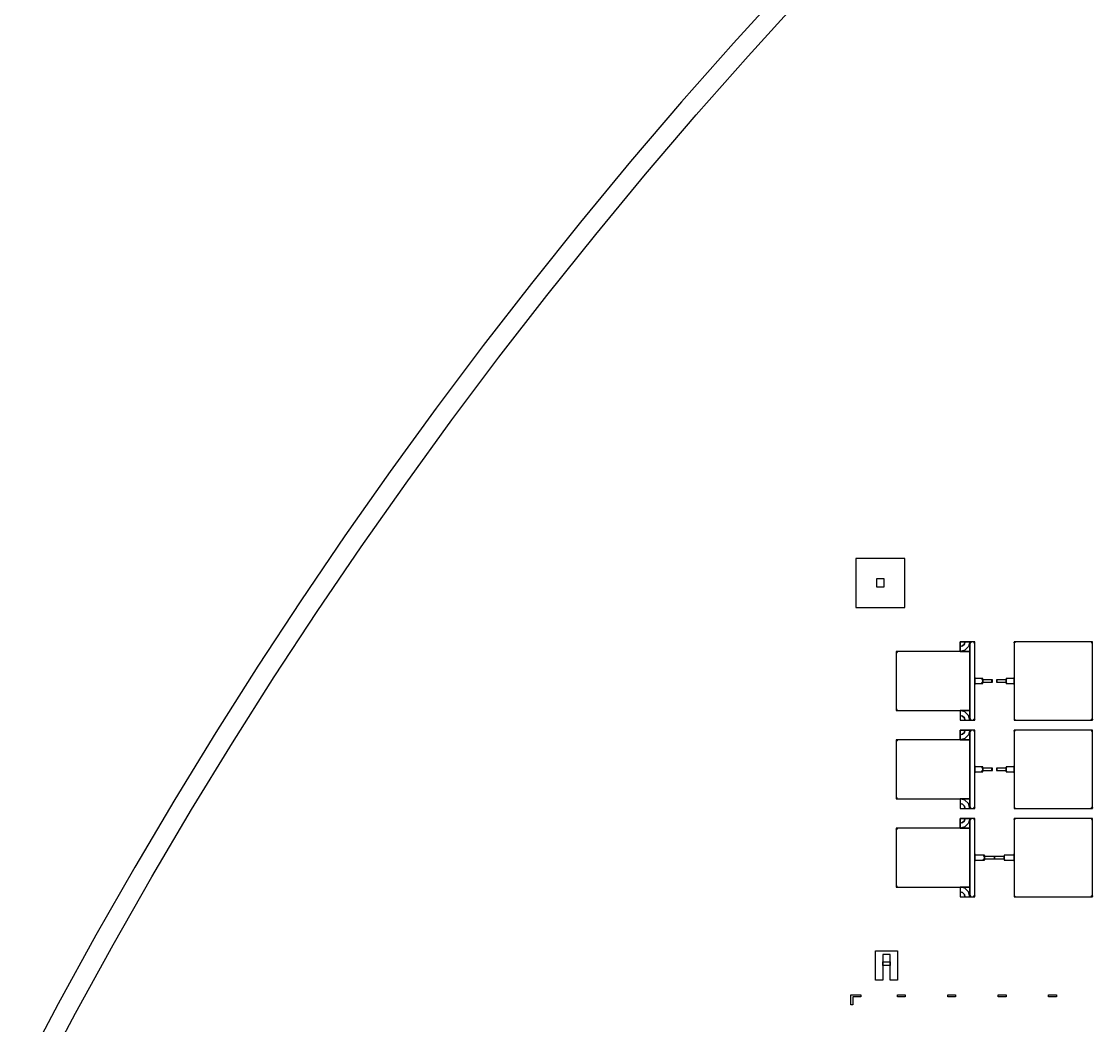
# Model space of a CAD drawing. Extents: x -50899 to 50899, y -48295 to 50898.
# Drawn here: x -45176 to -34262, y 23938 to 34172 of the extents above; entities that cross this region are included whole.
import ezdxf

# ---------------------------------------------------------------- set-up
doc = ezdxf.new("R2010")
doc.units = 0

# ---------------------------------------------------------------- blocks, each defined once
blk = doc.blocks.new('A')
for points in [[(-50, 52850), (-50, 52350), (450, 52350), (450, 52850), (-50, 52850)], [(160, 52640), (160, 52560), (240, 52560), (240, 52640), (160, 52640)], [(1112, 51900), (1112, 52000), (1012, 52000), (1012, 51900), (1112, 51900)], [(1112, 52000), (1099, 51950), (1062, 51913), (1012, 51900), (1012, 51950), (1038, 51957), (1056, 51975), (1062, 52000), (1112, 52000)], [(1062, 52000), (1056, 51975), (1038, 51957), (1012, 51950), (1012, 52000), (1012, 52000), (1012, 52000), (1012, 52000), (1062, 52000)], [(1162, 52000), (1112, 52000), (1112, 51200), (1162, 51200), (1162, 52000)], [(1112, 52000), (1112, 51990), (1122, 51990), (1122, 52000), (1112, 52000)], [(1112, 51990), (1114, 51995), (1118, 51999), (1122, 52000), (1122, 51995), (1120, 51994), (1118, 51992), (1118, 51990), (1112, 51990)], [(1118, 51990), (1118, 51992), (1120, 51994), (1122, 51995), (1122, 51990), (1122, 51990), (1122, 51990), (1122, 51990), (1118, 51990)], [(1152, 52000), (1152, 51990), (1162, 51990), (1162, 52000), (1152, 52000)], [(1162, 51990), (1161, 51995), (1158, 51999), (1152, 52000), (1152, 51995), (1155, 51994), (1157, 51992), (1158, 51990), (1162, 51990)], [(1158, 51990), (1157, 51992), (1155, 51994), (1152, 51995), (1152, 51990), (1152, 51990), (1152, 51990), (1152, 51990), (1158, 51990)], [(1562, 51200), (2362, 51200), (2362, 52000), (1562, 52000), (1562, 51200)], [(1562, 52000), (1562, 51990), (1572, 51990), (1572, 52000), (1562, 52000)], [(1562, 51990), (1564, 51995), (1568, 51999), (1572, 52000), (1572, 51995), (1570, 51994), (1568, 51992), (1568, 51990), (1562, 51990)], [(1568, 51990), (1568, 51992), (1570, 51994), (1572, 51995), (1572, 51990), (1572, 51990), (1572, 51990), (1572, 51990), (1568, 51990)], [(2352, 52000), (2352, 51990), (2362, 51990), (2362, 52000), (2352, 52000)], [(2362, 51990), (2361, 51995), (2358, 51999), (2352, 52000), (2352, 51995), (2355, 51994), (2357, 51992), (2358, 51990), (2362, 51990)], [(2358, 51990), (2357, 51992), (2355, 51994), (2352, 51995), (2352, 51990), (2352, 51990), (2352, 51990), (2352, 51990), (2358, 51990)], [(1112, 51900), (362, 51900), (362, 51300), (1112, 51300), (1112, 51900)], [(362, 51900), (362, 51890), (372, 51890), (372, 51900), (362, 51900)], [(362, 51890), (364, 51895), (368, 51899), (372, 51900), (372, 51895), (370, 51894), (368, 51892), (368, 51890), (362, 51890)], [(368, 51890), (368, 51892), (370, 51894), (372, 51895), (372, 51890), (372, 51890), (372, 51890), (372, 51890), (368, 51890)], [(1168, 51625), (1168, 51630), (1162, 51630), (1162, 51625), (1168, 51625)], [(1162, 51630), (1163, 51628), (1165, 51626), (1168, 51625), (1168, 51628), (1166, 51628), (1165, 51629), (1165, 51630), (1162, 51630)], [(1243, 51625), (1162, 51625), (1162, 51575), (1243, 51575), (1243, 51625)], [(1165, 51630), (1165, 51629), (1166, 51628), (1168, 51628), (1168, 51630), (1168, 51630), (1168, 51630), (1168, 51630), (1165, 51630)], [(1233, 51625), (1233, 51615), (1243, 51615), (1243, 51625), (1233, 51625)], [(1243, 51615), (1242, 51620), (1238, 51624), (1233, 51625), (1233, 51620), (1236, 51619), (1237, 51618), (1238, 51615), (1243, 51615)], [(1238, 51615), (1237, 51618), (1236, 51619), (1233, 51620), (1233, 51615), (1233, 51615), (1233, 51615), (1233, 51615), (1238, 51615)], [(1482, 51575), (1562, 51575), (1562, 51625), (1482, 51625), (1482, 51575)], [(1482, 51625), (1482, 51620), (1487, 51620), (1487, 51625), (1482, 51625)], [(1482, 51620), (1483, 51622), (1484, 51624), (1487, 51625), (1487, 51622), (1486, 51622), (1485, 51621), (1484, 51620), (1482, 51620)], [(1484, 51620), (1485, 51621), (1486, 51622), (1487, 51622), (1487, 51620), (1487, 51620), (1487, 51620), (1487, 51620), (1484, 51620)], [(1562, 51625), (1562, 51630), (1558, 51630), (1558, 51625), (1562, 51625)], [(1562, 51630), (1562, 51628), (1560, 51626), (1558, 51625), (1558, 51628), (1559, 51628), (1560, 51629), (1560, 51630), (1562, 51630)], [(1560, 51630), (1560, 51629), (1559, 51628), (1558, 51628), (1558, 51630), (1558, 51630), (1558, 51630), (1558, 51630), (1560, 51630)], [(1162, 51575), (1162, 51570), (1168, 51570), (1168, 51575), (1162, 51575)], [(1162, 51570), (1163, 51572), (1165, 51574), (1168, 51575), (1168, 51572), (1166, 51572), (1165, 51571), (1165, 51570), (1162, 51570)], [(1165, 51570), (1165, 51571), (1166, 51572), (1168, 51572), (1168, 51570), (1168, 51570), (1168, 51570), (1168, 51570), (1165, 51570)], [(1243, 51575), (1243, 51585), (1233, 51585), (1233, 51575), (1243, 51575)], [(1243, 51585), (1242, 51580), (1238, 51576), (1233, 51575), (1233, 51580), (1236, 51581), (1237, 51582), (1238, 51585), (1243, 51585)], [(1238, 51585), (1237, 51582), (1236, 51581), (1233, 51580), (1233, 51585), (1233, 51585), (1233, 51585), (1233, 51585), (1238, 51585)], [(1248, 51611), (1248, 51616), (1243, 51616), (1243, 51611), (1248, 51611)], [(1243, 51616), (1244, 51614), (1246, 51612), (1248, 51611), (1248, 51614), (1247, 51614), (1246, 51615), (1246, 51616), (1243, 51616)], [(1343, 51611), (1243, 51611), (1243, 51589), (1343, 51589), (1343, 51611)], [(1243, 51589), (1243, 51584), (1248, 51584), (1248, 51589), (1243, 51589)], [(1243, 51584), (1244, 51586), (1246, 51588), (1248, 51589), (1248, 51586), (1247, 51586), (1246, 51585), (1246, 51584), (1243, 51584)], [(1246, 51616), (1246, 51615), (1247, 51614), (1248, 51614), (1248, 51616), (1248, 51616), (1248, 51616), (1248, 51616), (1246, 51616)], [(1246, 51584), (1246, 51585), (1247, 51586), (1248, 51586), (1248, 51584), (1248, 51584), (1248, 51584), (1248, 51584), (1246, 51584)], [(1338, 51608), (1333, 51608), (1333, 51592), (1338, 51592), (1338, 51608)], [(1343, 51602), (1338, 51602), (1338, 51598), (1343, 51598), (1343, 51602)], [(1382, 51589), (1482, 51589), (1482, 51611), (1382, 51611), (1382, 51589)], [(1382, 51598), (1387, 51598), (1387, 51602), (1382, 51602), (1382, 51598)], [(1387, 51592), (1392, 51592), (1392, 51608), (1387, 51608), (1387, 51592)], [(1482, 51611), (1482, 51616), (1477, 51616), (1477, 51611), (1482, 51611)], [(1482, 51616), (1481, 51614), (1480, 51612), (1477, 51611), (1477, 51614), (1478, 51614), (1479, 51615), (1480, 51616), (1482, 51616)], [(1480, 51616), (1479, 51615), (1478, 51614), (1477, 51614), (1477, 51616), (1477, 51616), (1477, 51616), (1477, 51616), (1480, 51616)], [(1477, 51589), (1477, 51584), (1482, 51584), (1482, 51589), (1477, 51589)], [(1482, 51584), (1481, 51586), (1480, 51588), (1477, 51589), (1477, 51586), (1478, 51586), (1479, 51585), (1480, 51584), (1482, 51584)], [(1480, 51584), (1479, 51585), (1478, 51586), (1477, 51586), (1477, 51584), (1477, 51584), (1477, 51584), (1477, 51584), (1480, 51584)], [(1487, 51575), (1487, 51580), (1482, 51580), (1482, 51575), (1487, 51575)], [(1482, 51580), (1483, 51578), (1484, 51576), (1487, 51575), (1487, 51578), (1486, 51578), (1485, 51579), (1484, 51580), (1482, 51580)], [(1484, 51580), (1485, 51579), (1486, 51578), (1487, 51578), (1487, 51580), (1487, 51580), (1487, 51580), (1487, 51580), (1484, 51580)], [(1558, 51575), (1558, 51570), (1562, 51570), (1562, 51575), (1558, 51575)], [(1562, 51570), (1562, 51572), (1560, 51574), (1558, 51575), (1558, 51572), (1559, 51572), (1560, 51571), (1560, 51570), (1562, 51570)], [(1560, 51570), (1560, 51571), (1559, 51572), (1558, 51572), (1558, 51570), (1558, 51570), (1558, 51570), (1558, 51570), (1560, 51570)], [(372, 51300), (372, 51310), (362, 51310), (362, 51300), (372, 51300)], [(362, 51310), (364, 51305), (368, 51301), (372, 51300), (372, 51305), (370, 51306), (368, 51308), (368, 51310), (362, 51310)], [(368, 51310), (368, 51308), (370, 51306), (372, 51305), (372, 51310), (372, 51310), (372, 51310), (372, 51310), (368, 51310)], [(1012, 51300), (1012, 51200), (1112, 51200), (1112, 51300), (1012, 51300)], [(1112, 51200), (1099, 51250), (1062, 51287), (1012, 51300), (1012, 51250), (1038, 51243), (1056, 51225), (1062, 51200), (1112, 51200)], [(1062, 51200), (1056, 51225), (1038, 51243), (1012, 51250), (1012, 51200), (1012, 51200), (1012, 51200), (1012, 51200), (1062, 51200)], [(1122, 51200), (1122, 51210), (1112, 51210), (1112, 51200), (1122, 51200)], [(1112, 51210), (1114, 51205), (1118, 51201), (1122, 51200), (1122, 51205), (1120, 51206), (1118, 51208), (1118, 51210), (1112, 51210)], [(1118, 51210), (1118, 51208), (1120, 51206), (1122, 51205), (1122, 51210), (1122, 51210), (1122, 51210), (1122, 51210), (1118, 51210)], [(1162, 51200), (1162, 51210), (1152, 51210), (1152, 51200), (1162, 51200)], [(1162, 51210), (1161, 51205), (1158, 51201), (1152, 51200), (1152, 51205), (1155, 51206), (1157, 51208), (1158, 51210), (1162, 51210)], [(1158, 51210), (1157, 51208), (1155, 51206), (1152, 51205), (1152, 51210), (1152, 51210), (1152, 51210), (1152, 51210), (1158, 51210)], [(1572, 51200), (1572, 51210), (1562, 51210), (1562, 51200), (1572, 51200)], [(1562, 51210), (1564, 51205), (1568, 51201), (1572, 51200), (1572, 51205), (1570, 51206), (1568, 51208), (1568, 51210), (1562, 51210)], [(1568, 51210), (1568, 51208), (1570, 51206), (1572, 51205), (1572, 51210), (1572, 51210), (1572, 51210), (1572, 51210), (1568, 51210)], [(2362, 51200), (2362, 51210), (2352, 51210), (2352, 51200), (2362, 51200)], [(2362, 51210), (2361, 51205), (2358, 51201), (2352, 51200), (2352, 51205), (2355, 51206), (2357, 51208), (2358, 51210), (2362, 51210)], [(2358, 51210), (2357, 51208), (2355, 51206), (2352, 51205), (2352, 51210), (2352, 51210), (2352, 51210), (2352, 51210), (2358, 51210)], [(1112, 51000), (1112, 51100), (1012, 51100), (1012, 51000), (1112, 51000)], [(1112, 51100), (1099, 51050), (1062, 51013), (1012, 51000), (1012, 51050), (1038, 51057), (1056, 51075), (1062, 51100), (1112, 51100)], [(1062, 51100), (1056, 51075), (1038, 51057), (1012, 51050), (1012, 51100), (1012, 51100), (1012, 51100), (1012, 51100), (1062, 51100)], [(1162, 51100), (1112, 51100), (1112, 50300), (1162, 50300), (1162, 51100)], [(1112, 51100), (1112, 51090), (1122, 51090), (1122, 51100), (1112, 51100)], [(1112, 51090), (1114, 51095), (1118, 51099), (1122, 51100), (1122, 51095), (1120, 51094), (1118, 51092), (1118, 51090), (1112, 51090)], [(1118, 51090), (1118, 51092), (1120, 51094), (1122, 51095), (1122, 51090), (1122, 51090), (1122, 51090), (1122, 51090), (1118, 51090)], [(1152, 51100), (1152, 51090), (1162, 51090), (1162, 51100), (1152, 51100)], [(1162, 51090), (1161, 51095), (1158, 51099), (1152, 51100), (1152, 51095), (1155, 51094), (1157, 51092), (1158, 51090), (1162, 51090)], [(1158, 51090), (1157, 51092), (1155, 51094), (1152, 51095), (1152, 51090), (1152, 51090), (1152, 51090), (1152, 51090), (1158, 51090)], [(1562, 50300), (2362, 50300), (2362, 51100), (1562, 51100), (1562, 50300)], [(1562, 51100), (1562, 51090), (1572, 51090), (1572, 51100), (1562, 51100)], [(1562, 51090), (1564, 51095), (1568, 51099), (1572, 51100), (1572, 51095), (1570, 51094), (1568, 51092), (1568, 51090), (1562, 51090)], [(1568, 51090), (1568, 51092), (1570, 51094), (1572, 51095), (1572, 51090), (1572, 51090), (1572, 51090), (1572, 51090), (1568, 51090)], [(2352, 51100), (2352, 51090), (2362, 51090), (2362, 51100), (2352, 51100)], [(2362, 51090), (2361, 51095), (2358, 51099), (2352, 51100), (2352, 51095), (2355, 51094), (2357, 51092), (2358, 51090), (2362, 51090)], [(2358, 51090), (2357, 51092), (2355, 51094), (2352, 51095), (2352, 51090), (2352, 51090), (2352, 51090), (2352, 51090), (2358, 51090)], [(1112, 51000), (362, 51000), (362, 50400), (1112, 50400), (1112, 51000)], [(362, 51000), (362, 50990), (372, 50990), (372, 51000), (362, 51000)], [(362, 50990), (364, 50995), (368, 50999), (372, 51000), (372, 50995), (370, 50994), (368, 50992), (368, 50990), (362, 50990)], [(368, 50990), (368, 50992), (370, 50994), (372, 50995), (372, 50990), (372, 50990), (372, 50990), (372, 50990), (368, 50990)], [(1168, 50725), (1168, 50730), (1162, 50730), (1162, 50725), (1168, 50725)], [(1162, 50730), (1163, 50728), (1165, 50726), (1168, 50725), (1168, 50728), (1166, 50728), (1165, 50729), (1165, 50730), (1162, 50730)], [(1243, 50725), (1162, 50725), (1162, 50675), (1243, 50675), (1243, 50725)], [(1162, 50675), (1162, 50670), (1168, 50670), (1168, 50675), (1162, 50675)], [(1162, 50670), (1163, 50672), (1165, 50674), (1168, 50675), (1168, 50672), (1166, 50672), (1165, 50671), (1165, 50670), (1162, 50670)], [(1165, 50730), (1165, 50729), (1166, 50728), (1168, 50728), (1168, 50730), (1168, 50730), (1168, 50730), (1168, 50730), (1165, 50730)], [(1165, 50670), (1165, 50671), (1166, 50672), (1168, 50672), (1168, 50670), (1168, 50670), (1168, 50670), (1168, 50670), (1165, 50670)], [(1233, 50725), (1233, 50715), (1243, 50715), (1243, 50725), (1233, 50725)], [(1243, 50715), (1242, 50720), (1238, 50724), (1233, 50725), (1233, 50720), (1236, 50719), (1237, 50718), (1238, 50715), (1243, 50715)], [(1238, 50715), (1237, 50718), (1236, 50719), (1233, 50720), (1233, 50715), (1233, 50715), (1233, 50715), (1233, 50715), (1238, 50715)], [(1243, 50675), (1243, 50685), (1233, 50685), (1233, 50675), (1243, 50675)], [(1243, 50685), (1242, 50680), (1238, 50676), (1233, 50675), (1233, 50680), (1236, 50681), (1237, 50682), (1238, 50685), (1243, 50685)], [(1238, 50685), (1237, 50682), (1236, 50681), (1233, 50680), (1233, 50685), (1233, 50685), (1233, 50685), (1233, 50685), (1238, 50685)], [(1248, 50711), (1248, 50716), (1243, 50716), (1243, 50711), (1248, 50711)], [(1243, 50716), (1244, 50714), (1246, 50712), (1248, 50711), (1248, 50714), (1247, 50714), (1246, 50715), (1246, 50716), (1243, 50716)], [(1343, 50711), (1243, 50711), (1243, 50689), (1343, 50689), (1343, 50711)], [(1243, 50689), (1243, 50684), (1248, 50684), (1248, 50689), (1243, 50689)], [(1243, 50684), (1244, 50686), (1246, 50688), (1248, 50689), (1248, 50686), (1247, 50686), (1246, 50685), (1246, 50684), (1243, 50684)], [(1246, 50716), (1246, 50715), (1247, 50714), (1248, 50714), (1248, 50716), (1248, 50716), (1248, 50716), (1248, 50716), (1246, 50716)], [(1246, 50684), (1246, 50685), (1247, 50686), (1248, 50686), (1248, 50684), (1248, 50684), (1248, 50684), (1248, 50684), (1246, 50684)], [(1338, 50708), (1333, 50708), (1333, 50692), (1338, 50692), (1338, 50708)], [(1343, 50702), (1338, 50702), (1338, 50698), (1343, 50698), (1343, 50702)], [(1382, 50689), (1482, 50689), (1482, 50711), (1382, 50711), (1382, 50689)], [(1382, 50698), (1387, 50698), (1387, 50702), (1382, 50702), (1382, 50698)], [(1387, 50692), (1392, 50692), (1392, 50708), (1387, 50708), (1387, 50692)], [(1482, 50711), (1482, 50716), (1477, 50716), (1477, 50711), (1482, 50711)], [(1482, 50716), (1481, 50714), (1480, 50712), (1477, 50711), (1477, 50714), (1478, 50714), (1479, 50715), (1480, 50716), (1482, 50716)], [(1480, 50716), (1479, 50715), (1478, 50714), (1477, 50714), (1477, 50716), (1477, 50716), (1477, 50716), (1477, 50716), (1480, 50716)], [(1477, 50689), (1477, 50684), (1482, 50684), (1482, 50689), (1477, 50689)], [(1482, 50684), (1481, 50686), (1480, 50688), (1477, 50689), (1477, 50686), (1478, 50686), (1479, 50685), (1480, 50684), (1482, 50684)], [(1480, 50684), (1479, 50685), (1478, 50686), (1477, 50686), (1477, 50684), (1477, 50684), (1477, 50684), (1477, 50684), (1480, 50684)], [(1482, 50675), (1562, 50675), (1562, 50725), (1482, 50725), (1482, 50675)], [(1482, 50725), (1482, 50720), (1487, 50720), (1487, 50725), (1482, 50725)], [(1482, 50720), (1483, 50722), (1484, 50724), (1487, 50725), (1487, 50722), (1486, 50722), (1485, 50721), (1484, 50720), (1482, 50720)], [(1487, 50675), (1487, 50680), (1482, 50680), (1482, 50675), (1487, 50675)], [(1482, 50680), (1483, 50678), (1484, 50676), (1487, 50675), (1487, 50678), (1486, 50678), (1485, 50679), (1484, 50680), (1482, 50680)], [(1484, 50720), (1485, 50721), (1486, 50722), (1487, 50722), (1487, 50720), (1487, 50720), (1487, 50720), (1487, 50720), (1484, 50720)], [(1484, 50680), (1485, 50679), (1486, 50678), (1487, 50678), (1487, 50680), (1487, 50680), (1487, 50680), (1487, 50680), (1484, 50680)], [(1562, 50725), (1562, 50730), (1558, 50730), (1558, 50725), (1562, 50725)], [(1562, 50730), (1562, 50728), (1560, 50726), (1558, 50725), (1558, 50728), (1559, 50728), (1560, 50729), (1560, 50730), (1562, 50730)], [(1560, 50730), (1560, 50729), (1559, 50728), (1558, 50728), (1558, 50730), (1558, 50730), (1558, 50730), (1558, 50730), (1560, 50730)], [(1558, 50675), (1558, 50670), (1562, 50670), (1562, 50675), (1558, 50675)], [(1562, 50670), (1562, 50672), (1560, 50674), (1558, 50675), (1558, 50672), (1559, 50672), (1560, 50671), (1560, 50670), (1562, 50670)], [(1560, 50670), (1560, 50671), (1559, 50672), (1558, 50672), (1558, 50670), (1558, 50670), (1558, 50670), (1558, 50670), (1560, 50670)], [(372, 50400), (372, 50410), (362, 50410), (362, 50400), (372, 50400)], [(362, 50410), (364, 50405), (368, 50401), (372, 50400), (372, 50405), (370, 50406), (368, 50408), (368, 50410), (362, 50410)], [(368, 50410), (368, 50408), (370, 50406), (372, 50405), (372, 50410), (372, 50410), (372, 50410), (372, 50410), (368, 50410)], [(1012, 50400), (1012, 50300), (1112, 50300), (1112, 50400), (1012, 50400)], [(1112, 50300), (1099, 50350), (1062, 50387), (1012, 50400), (1012, 50350), (1038, 50343), (1056, 50325), (1062, 50300), (1112, 50300)], [(1062, 50300), (1056, 50325), (1038, 50343), (1012, 50350), (1012, 50300), (1012, 50300), (1012, 50300), (1012, 50300), (1062, 50300)], [(1122, 50300), (1122, 50310), (1112, 50310), (1112, 50300), (1122, 50300)], [(1112, 50310), (1114, 50305), (1118, 50301), (1122, 50300), (1122, 50305), (1120, 50306), (1118, 50308), (1118, 50310), (1112, 50310)], [(1118, 50310), (1118, 50308), (1120, 50306), (1122, 50305), (1122, 50310), (1122, 50310), (1122, 50310), (1122, 50310), (1118, 50310)], [(1162, 50300), (1162, 50310), (1152, 50310), (1152, 50300), (1162, 50300)], [(1162, 50310), (1161, 50305), (1158, 50301), (1152, 50300), (1152, 50305), (1155, 50306), (1157, 50308), (1158, 50310), (1162, 50310)], [(1158, 50310), (1157, 50308), (1155, 50306), (1152, 50305), (1152, 50310), (1152, 50310), (1152, 50310), (1152, 50310), (1158, 50310)], [(1572, 50300), (1572, 50310), (1562, 50310), (1562, 50300), (1572, 50300)], [(1562, 50310), (1564, 50305), (1568, 50301), (1572, 50300), (1572, 50305), (1570, 50306), (1568, 50308), (1568, 50310), (1562, 50310)], [(1568, 50310), (1568, 50308), (1570, 50306), (1572, 50305), (1572, 50310), (1572, 50310), (1572, 50310), (1572, 50310), (1568, 50310)], [(2362, 50300), (2362, 50310), (2352, 50310), (2352, 50300), (2362, 50300)], [(2362, 50310), (2361, 50305), (2358, 50301), (2352, 50300), (2352, 50305), (2355, 50306), (2357, 50308), (2358, 50310), (2362, 50310)], [(2358, 50310), (2357, 50308), (2355, 50306), (2352, 50305), (2352, 50310), (2352, 50310), (2352, 50310), (2352, 50310), (2358, 50310)], [(1112, 50100), (362, 50100), (362, 49500), (1112, 49500), (1112, 50100)], [(362, 50100), (362, 50090), (372, 50090), (372, 50100), (362, 50100)], [(362, 50090), (364, 50095), (368, 50099), (372, 50100), (372, 50095), (370, 50094), (368, 50092), (368, 50090), (362, 50090)], [(368, 50090), (368, 50092), (370, 50094), (372, 50095), (372, 50090), (372, 50090), (372, 50090), (372, 50090), (368, 50090)], [(1112, 50100), (1112, 50200), (1012, 50200), (1012, 50100), (1112, 50100)], [(1112, 50200), (1099, 50150), (1062, 50113), (1012, 50100), (1012, 50150), (1038, 50157), (1056, 50175), (1062, 50200), (1112, 50200)], [(1062, 50200), (1056, 50175), (1038, 50157), (1012, 50150), (1012, 50200), (1012, 50200), (1012, 50200), (1012, 50200), (1062, 50200)], [(1162, 50200), (1112, 50200), (1112, 49400), (1162, 49400), (1162, 50200)], [(1112, 50200), (1112, 50190), (1122, 50190), (1122, 50200), (1112, 50200)], [(1112, 50190), (1114, 50195), (1118, 50199), (1122, 50200), (1122, 50195), (1120, 50194), (1118, 50192), (1118, 50190), (1112, 50190)], [(1118, 50190), (1118, 50192), (1120, 50194), (1122, 50195), (1122, 50190), (1122, 50190), (1122, 50190), (1122, 50190), (1118, 50190)], [(1152, 50200), (1152, 50190), (1162, 50190), (1162, 50200), (1152, 50200)], [(1162, 50190), (1161, 50195), (1158, 50199), (1152, 50200), (1152, 50195), (1155, 50194), (1157, 50192), (1158, 50190), (1162, 50190)], [(1158, 50190), (1157, 50192), (1155, 50194), (1152, 50195), (1152, 50190), (1152, 50190), (1152, 50190), (1152, 50190), (1158, 50190)], [(1562, 49400), (2362, 49400), (2362, 50200), (1562, 50200), (1562, 49400)], [(1562, 50200), (1562, 50190), (1572, 50190), (1572, 50200), (1562, 50200)], [(1562, 50190), (1564, 50195), (1568, 50199), (1572, 50200), (1572, 50195), (1570, 50194), (1568, 50192), (1568, 50190), (1562, 50190)], [(1568, 50190), (1568, 50192), (1570, 50194), (1572, 50195), (1572, 50190), (1572, 50190), (1572, 50190), (1572, 50190), (1568, 50190)], [(2352, 50200), (2352, 50190), (2362, 50190), (2362, 50200), (2352, 50200)], [(2362, 50190), (2361, 50195), (2358, 50199), (2352, 50200), (2352, 50195), (2355, 50194), (2357, 50192), (2358, 50190), (2362, 50190)], [(2358, 50190), (2357, 50192), (2355, 50194), (2352, 50195), (2352, 50190), (2352, 50190), (2352, 50190), (2352, 50190), (2358, 50190)], [(1168, 49825), (1168, 49830), (1162, 49830), (1162, 49825), (1168, 49825)], [(1162, 49830), (1163, 49828), (1165, 49826), (1168, 49825), (1168, 49828), (1166, 49828), (1165, 49829), (1165, 49830), (1162, 49830)], [(1262, 49825), (1162, 49825), (1162, 49775), (1262, 49775), (1262, 49825)], [(1162, 49775), (1162, 49770), (1168, 49770), (1168, 49775), (1162, 49775)], [(1162, 49770), (1163, 49772), (1165, 49774), (1168, 49775), (1168, 49772), (1166, 49772), (1165, 49771), (1165, 49770), (1162, 49770)], [(1165, 49830), (1165, 49829), (1166, 49828), (1168, 49828), (1168, 49830), (1168, 49830), (1168, 49830), (1168, 49830), (1165, 49830)], [(1165, 49770), (1165, 49771), (1166, 49772), (1168, 49772), (1168, 49770), (1168, 49770), (1168, 49770), (1168, 49770), (1165, 49770)], [(1252, 49825), (1252, 49815), (1262, 49815), (1262, 49825), (1252, 49825)], [(1262, 49815), (1261, 49820), (1258, 49824), (1252, 49825), (1252, 49820), (1255, 49819), (1257, 49818), (1258, 49815), (1262, 49815)], [(1258, 49815), (1257, 49818), (1255, 49819), (1252, 49820), (1252, 49815), (1252, 49815), (1252, 49815), (1252, 49815), (1258, 49815)], [(1262, 49775), (1262, 49785), (1252, 49785), (1252, 49775), (1262, 49775)], [(1262, 49785), (1261, 49780), (1258, 49776), (1252, 49775), (1252, 49780), (1255, 49781), (1257, 49782), (1258, 49785), (1262, 49785)], [(1258, 49785), (1257, 49782), (1255, 49781), (1252, 49780), (1252, 49785), (1252, 49785), (1252, 49785), (1252, 49785), (1258, 49785)], [(1268, 49811), (1268, 49816), (1262, 49816), (1262, 49811), (1268, 49811)], [(1262, 49816), (1263, 49814), (1265, 49812), (1268, 49811), (1268, 49814), (1266, 49814), (1265, 49815), (1265, 49816), (1262, 49816)], [(1362, 49811), (1262, 49811), (1262, 49789), (1362, 49789), (1362, 49811)], [(1262, 49789), (1262, 49784), (1268, 49784), (1268, 49789), (1262, 49789)], [(1262, 49784), (1263, 49786), (1265, 49788), (1268, 49789), (1268, 49786), (1266, 49786), (1265, 49785), (1265, 49784), (1262, 49784)], [(1265, 49816), (1265, 49815), (1266, 49814), (1268, 49814), (1268, 49816), (1268, 49816), (1268, 49816), (1268, 49816), (1265, 49816)], [(1265, 49784), (1265, 49785), (1266, 49786), (1268, 49786), (1268, 49784), (1268, 49784), (1268, 49784), (1268, 49784), (1265, 49784)], [(1362, 49789), (1462, 49789), (1462, 49811), (1362, 49811), (1362, 49789)], [(1462, 49811), (1462, 49816), (1458, 49816), (1458, 49811), (1462, 49811)], [(1462, 49816), (1462, 49814), (1460, 49812), (1458, 49811), (1458, 49814), (1459, 49814), (1460, 49815), (1460, 49816), (1462, 49816)], [(1460, 49816), (1460, 49815), (1459, 49814), (1458, 49814), (1458, 49816), (1458, 49816), (1458, 49816), (1458, 49816), (1460, 49816)], [(1458, 49789), (1458, 49784), (1462, 49784), (1462, 49789), (1458, 49789)], [(1462, 49784), (1462, 49786), (1460, 49788), (1458, 49789), (1458, 49786), (1459, 49786), (1460, 49785), (1460, 49784), (1462, 49784)], [(1460, 49784), (1460, 49785), (1459, 49786), (1458, 49786), (1458, 49784), (1458, 49784), (1458, 49784), (1458, 49784), (1460, 49784)], [(1462, 49775), (1562, 49775), (1562, 49825), (1462, 49825), (1462, 49775)], [(1462, 49825), (1462, 49820), (1468, 49820), (1468, 49825), (1462, 49825)], [(1462, 49820), (1463, 49822), (1465, 49824), (1468, 49825), (1468, 49822), (1466, 49822), (1465, 49821), (1465, 49820), (1462, 49820)], [(1468, 49775), (1468, 49780), (1462, 49780), (1462, 49775), (1468, 49775)], [(1462, 49780), (1463, 49778), (1465, 49776), (1468, 49775), (1468, 49778), (1466, 49778), (1465, 49779), (1465, 49780), (1462, 49780)], [(1465, 49820), (1465, 49821), (1466, 49822), (1468, 49822), (1468, 49820), (1468, 49820), (1468, 49820), (1468, 49820), (1465, 49820)], [(1465, 49780), (1465, 49779), (1466, 49778), (1468, 49778), (1468, 49780), (1468, 49780), (1468, 49780), (1468, 49780), (1465, 49780)], [(1562, 49825), (1562, 49830), (1558, 49830), (1558, 49825), (1562, 49825)], [(1562, 49830), (1562, 49828), (1560, 49826), (1558, 49825), (1558, 49828), (1559, 49828), (1560, 49829), (1560, 49830), (1562, 49830)], [(1560, 49830), (1560, 49829), (1559, 49828), (1558, 49828), (1558, 49830), (1558, 49830), (1558, 49830), (1558, 49830), (1560, 49830)], [(1558, 49775), (1558, 49770), (1562, 49770), (1562, 49775), (1558, 49775)], [(1562, 49770), (1562, 49772), (1560, 49774), (1558, 49775), (1558, 49772), (1559, 49772), (1560, 49771), (1560, 49770), (1562, 49770)], [(1560, 49770), (1560, 49771), (1559, 49772), (1558, 49772), (1558, 49770), (1558, 49770), (1558, 49770), (1558, 49770), (1560, 49770)], [(372, 49500), (372, 49510), (362, 49510), (362, 49500), (372, 49500)], [(362, 49510), (364, 49505), (368, 49501), (372, 49500), (372, 49505), (370, 49506), (368, 49508), (368, 49510), (362, 49510)], [(368, 49510), (368, 49508), (370, 49506), (372, 49505), (372, 49510), (372, 49510), (372, 49510), (372, 49510), (368, 49510)], [(1012, 49500), (1012, 49400), (1112, 49400), (1112, 49500), (1012, 49500)], [(1112, 49400), (1099, 49450), (1062, 49487), (1012, 49500), (1012, 49450), (1038, 49443), (1056, 49425), (1062, 49400), (1112, 49400)], [(1062, 49400), (1056, 49425), (1038, 49443), (1012, 49450), (1012, 49400), (1012, 49400), (1012, 49400), (1012, 49400), (1062, 49400)], [(1122, 49400), (1122, 49410), (1112, 49410), (1112, 49400), (1122, 49400)], [(1112, 49410), (1114, 49405), (1118, 49401), (1122, 49400), (1122, 49405), (1120, 49406), (1118, 49408), (1118, 49410), (1112, 49410)], [(1118, 49410), (1118, 49408), (1120, 49406), (1122, 49405), (1122, 49410), (1122, 49410), (1122, 49410), (1122, 49410), (1118, 49410)], [(1162, 49400), (1162, 49410), (1152, 49410), (1152, 49400), (1162, 49400)], [(1162, 49410), (1161, 49405), (1158, 49401), (1152, 49400), (1152, 49405), (1155, 49406), (1157, 49408), (1158, 49410), (1162, 49410)], [(1158, 49410), (1157, 49408), (1155, 49406), (1152, 49405), (1152, 49410), (1152, 49410), (1152, 49410), (1152, 49410), (1158, 49410)], [(1572, 49400), (1572, 49410), (1562, 49410), (1562, 49400), (1572, 49400)], [(1562, 49410), (1564, 49405), (1568, 49401), (1572, 49400), (1572, 49405), (1570, 49406), (1568, 49408), (1568, 49410), (1562, 49410)], [(1568, 49410), (1568, 49408), (1570, 49406), (1572, 49405), (1572, 49410), (1572, 49410), (1572, 49410), (1572, 49410), (1568, 49410)], [(2362, 49400), (2362, 49410), (2352, 49410), (2352, 49400), (2362, 49400)], [(2362, 49410), (2361, 49405), (2358, 49401), (2352, 49400), (2352, 49405), (2355, 49406), (2357, 49408), (2358, 49410), (2362, 49410)], [(2358, 49410), (2357, 49408), (2355, 49406), (2352, 49405), (2352, 49410), (2352, 49410), (2352, 49410), (2352, 49410), (2358, 49410)], [(150, 48550), (150, 48850), (375, 48850), (375, 48550), (300, 48550), (300, 48812), (225, 48812), (225, 48550), (150, 48550)], [(225, 48700), (225, 48738), (300, 48738), (300, 48700), (225, 48700)], [(-100, 48400), (0, 48400), (0, 48380), (-80, 48380), (-80, 48300), (-100, 48300), (-100, 48400)], [(374, 48400), (454, 48400), (454, 48380), (374, 48380), (374, 48400)], [(887, 48400), (967, 48400), (967, 48380), (887, 48380), (887, 48400)], [(1401, 48400), (1481, 48400), (1481, 48380), (1401, 48380), (1401, 48400)], [(1915, 48400), (1995, 48400), (1995, 48380), (1915, 48380), (1915, 48400)]]:
    blk.add_lwpolyline(points)

msp = doc.modelspace()

# ---------------------------------------------------------------- linework, layer by layer
for points in [[(-37384, 34543), (-37922, 33952), (-38451, 33352), (-38970, 32744), (-39480, 32127), (-39980, 31503), (-40470, 30871), (-40950, 30231), (-41420, 29584), (-41879, 28930), (-42329, 28268), (-42768, 27600), (-43196, 26924), (-43614, 26242), (-44020, 25554), (-44417, 24859), (-44802, 24158), (-45176, 23451)], [(-44998, 23359), (-44626, 24063), (-44242, 24762), (-43847, 25454), (-43442, 26139), (-43026, 26819), (-42599, 27491), (-42162, 28157), (-41715, 28816), (-41257, 29468), (-40789, 30113), (-40311, 30750), (-39823, 31379), (-39325, 32001), (-38817, 32615), (-38300, 33221), (-37773, 33818), (-37237, 34408)]]:
    msp.add_lwpolyline(points)

# ---------------------------------------------------------------- block references
msp.add_blockref('A', (-36625, -24150))

doc.saveas('drawing.dxf')
